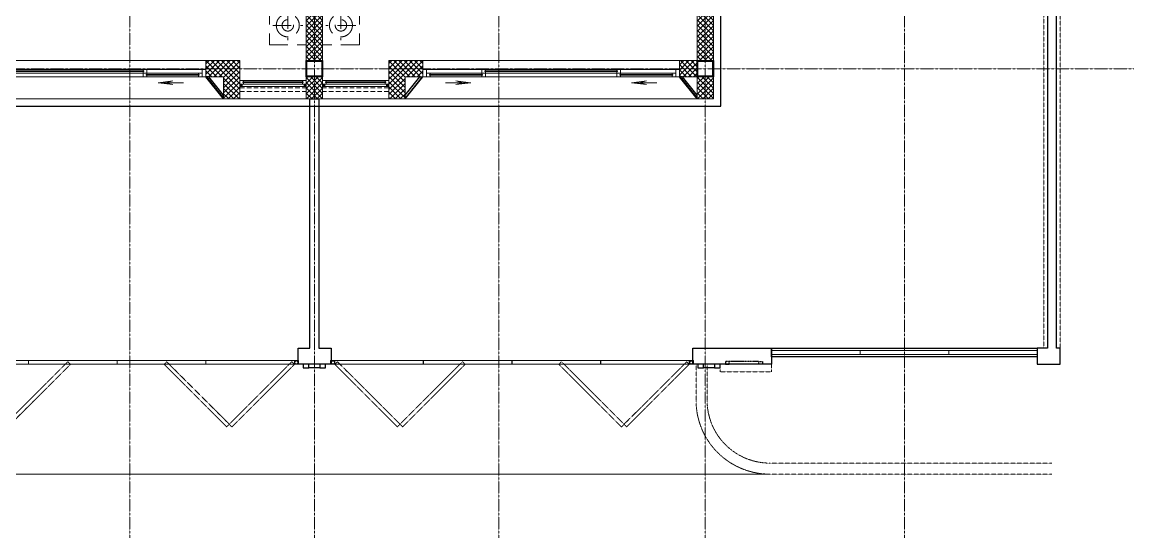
# Model space of a CAD drawing. Header units: millimetres. Extents: x 0 to 71617, y -15450 to 30894.
# Drawn here: x 56546 to 71617, y -14419 to -7426 of the extents above; entities that cross this region are included whole.
import ezdxf

# ---------------------------------------------------------------- set-up
doc = ezdxf.new("R2010")
doc.units = ezdxf.units.MM
for name, pattern in [('CENTER', [2, 1.25, -0.25, 0.25, -0.25]), ('CENTER2', [1.125, 0.75, -0.125, 0.125, -0.125]), ('HIDDEN', [0.375, 0.25, -0.125]), ('HIDDEN2', [0.1875, 0.125, -0.0625]), ('x-ref_1st Villa Queen$0$HIDDEN2', [0.1875, 0.125, -0.0625])]:
    doc.linetypes.add(name, pattern=pattern)
for name, color, linetype in [('01', 9, 'Continuous'), ('COL', 5, 'Continuous'), ('Wall', 7, 'Continuous'), ('WINDOW-PLAN-PANEL', 15, 'Continuous')]:
    doc.layers.add(name, color=color, linetype=linetype)
for name, color, linetype, lineweight in [('axis', 40, 'CENTER2', 5), ('DIM2', 4, 'Continuous', 5), ('Furniture', 36, 'Continuous', 5), ('Grid Line', 8, 'CENTER', 5), ('Handrail', 142, 'Continuous', 5), ('Hatch', 8, 'Continuous', 5), ('LINE-DETAIL-SAKURA', 2, 'Continuous', 30), ('Wall Brick', 5, 'Continuous', 15), ('Window', 133, 'Continuous', 5)]:
    doc.layers.add(name, color=color, linetype=linetype, lineweight=lineweight)
doc.layers.add('Frame', color=3, linetype='Continuous', lineweight=0, plot=False)
pattern_1 = [(135, (-86110, -5210), (-35.355339, -35.355339), []), (225, (-86110, -5210), (35.355339, -35.355339), [])]

# ---------------------------------------------------------------- blocks, each defined once
blk = doc.blocks.new('STEEL CONECT')
at = {"layer": 'Hatch'}
h = blk.add_hatch(color=256, dxfattribs=at)
h.dxf.hatch_style = 1
h.paths.add_polyline_path([(-25, 25), (-25, -25), (-75, -25), (-75, -18), (-32, -18), (-32, 25)])
h = blk.add_hatch(color=256, dxfattribs=at)
h.dxf.hatch_style = 1
edge = h.paths.add_edge_path(flags=17)
edge.add_arc((0, 0), 20, 0, 360)
edge = h.paths.add_edge_path()
edge.add_arc((0, 0), 25, 0, 360)
at = {"layer": 'Frame'}
blk.add_lwpolyline([(-25, 25), (-25, -25), (-75, -25), (-75, -18), (-32, -18), (-32, 25), (-25, 25)], dxfattribs=at)
for radius in [25, 20]:
    blk.add_circle((0, 0), radius, dxfattribs=at)
at = {"layer": 'WINDOW-PLAN-PANEL', "color": 8, "linetype": 'HIDDEN2', "lineweight": 9, "ltscale": 1000}
for points in [[(0, -25), (-25, -25), (-25, 25), (0, 25)], [(0, -25), (25, -25), (25, 25), (0, 25)]]:
    blk.add_lwpolyline(points, dxfattribs=at)
blk = doc.blocks.new('FENCE-1ST')
at = {"layer": '01', "color": 97, "linetype": 'x-ref_1st Villa Queen$0$HIDDEN2', "ltscale": 0.05}
for p, q in [((48075, -110, -8), (47575, -110, -8)), ((48025, -73, -8), (47625, -73, -8))]:
    blk.add_line(p, q, dxfattribs=at)
at = {"layer": '01', "color": 97, "linetype": 'x-ref_1st Villa Queen$0$HIDDEN2', "ltscale": 0.05, "elevation": -8}
for points in [[(47575, -73), (47575, -110), (47625, -110), (47625, -73), (47575, -73)], [(48075, -73), (48075, -110), (48025, -110), (48025, -73), (48075, -73)]]:
    blk.add_lwpolyline(points, dxfattribs=at)
at = {"layer": 'Grid Line', "linetype": 'HIDDEN', "elevation": -8}
for points in [[(38692, -110), (37843, -959), (37808, -923), (38656, -75)], [(39962, -110), (40811, -959), (40846, -923), (39998, -75)], [(41730, -110), (40881, -959), (40846, -923), (41695, -75)], [(42277, -110), (43126, -959), (43161, -923), (42312, -75)], [(44045, -110), (43196, -959), (43161, -923), (44009, -75)], [(45315, -110), (46164, -959), (46199, -923), (45351, -75)], [(47083, -110), (46234, -959), (46199, -923), (47048, -75)]]:
    blk.add_lwpolyline(points, close=True, dxfattribs=at)
at = {"layer": 'Grid Line', "linetype": 'HIDDEN'}
for points, elevation in [([(48200, -110), (48200, -210), (47500, -210)], -8), ([(47500, -110), (47500, -210)], -14)]:
    blk.add_lwpolyline(points, dxfattribs=dict(at, elevation=elevation))
at = {"layer": 'Handrail', "elevation": -8}
for points in [[(48200, 75), (50600, 75), (50600, 25), (48200, 25)], [(49400, 25), (48200, 25), (48200, 75), (49400, 75)], [(49400, 25), (50600, 25), (50600, 75), (49400, 75)], [(50600, 75), (51800, 75), (51800, 25), (50600, 25)], [(36924, -60), (38124, -60), (38124, -110), (36924, -110)], [(38126, -60), (39326, -60), (39326, -110), (38126, -110)], [(39328, -60), (40528, -60), (40528, -110), (39328, -110)], [(40529, -60), (41730, -60), (41730, -110), (40529, -110)], [(42277, -60), (43477, -60), (43477, -110), (42277, -110)], [(43479, -110), (44679, -110), (44679, -60), (43479, -60)], [(44681, -60), (45881, -60), (45881, -110), (44681, -110)], [(45883, -60), (47083, -60), (47083, -110), (45883, -110)]]:
    blk.add_lwpolyline(points, close=True, dxfattribs=at)
at = {"layer": 'Hatch'}
blk.add_line((48175, -1600, -8), (35825, -1600, -8), dxfattribs=at)
at = {"layer": 'Hatch', "linetype": 'HIDDEN', "elevation": -8}
for points in [[(51890, 5289), (51940, 5289), (51940, 109), (51890, 109)], [(52060, 5289), (52110, 5289), (52110, 109), (52060, 109)]]:
    blk.add_lwpolyline(points, close=True, dxfattribs=at)
for points in [[(47175, -100), (47175, -600, 0.414214), (48175, -1600), (52000, -1600)], [(47325, -100), (47325, -600, 0.414214), (48175, -1450), (52000, -1450)]]:
    blk.add_lwpolyline(points, format="xyb", dxfattribs=at)
at = {"layer": 'Wall', "elevation": -8}
blk.add_lwpolyline([(51940, 5290), (51940, 110), (51800, 110), (51800, -110), (52110, -110), (52110, 110), (52110, 110), (52060, 110), (52060, 5290)], dxfattribs=at)
at = {"layer": 'Wall'}
for points, elevation in [([(41780, -110), (41780, 110), (41940, 110), (41940, 3490), (42060, 3490), (42060, 110), (42227, 110), (42227, -110)], -8), ([(47133, 110), (48200, 110), (48200, -110), (47133, -110)], -14)]:
    blk.add_lwpolyline(points, close=True, dxfattribs=dict(at, elevation=elevation))
at = {"layer": 'Wall', "color": 8}
for points, elevation in [([(51800, -10), (48200, -10), (48200, 110), (51800, 110)], -8), ([(41925, -110), (41850, -110), (41850, -160), (41925, -160)], -2), ([(42150, -110), (42075, -110), (42075, -160), (42150, -160)], -2), ([(47275, -110), (47200, -110), (47200, -160), (47275, -160)], -14), ([(47500, -110), (47425, -110), (47425, -160), (47500, -160)], -14), ([(47500, -110), (47425, -110), (47425, -160), (47500, -160)], -8)]:
    blk.add_lwpolyline(points, close=True, dxfattribs=dict(at, elevation=elevation))
for points, elevation in [([(42075, -160), (41925, -160)], -2), ([(47425, -160), (47275, -160)], -14)]:
    blk.add_lwpolyline(points, dxfattribs=dict(at, elevation=elevation))
at = {"layer": 'Hatch', "xscale": -1}
for p in [(41755, -85, -8), (41755, -85, -8), (47108, -85, -8)]:
    blk.add_blockref('STEEL CONECT', p, dxfattribs=at)
at = {"layer": 'Hatch'}
blk.add_blockref('STEEL CONECT', (42252, -85, -8), dxfattribs=at)
blk = doc.blocks.new('Col-1')
at = {"layer": 'COL'}
for points in [[(-10, -10), (210, -10), (210, 210), (-10, 210)], [(0, 0), (200, 0), (200, 200), (0, 200)]]:
    blk.add_lwpolyline(points, close=True, dxfattribs=at)
blk = doc.blocks.new('COL-1ST')
at = {"layer": 'COL', "xscale": -1}
for p in [(40100, -1300), (40100, -1300), (45400, -1300)]:
    blk.add_blockref('Col-1', p, dxfattribs=at)
blk = doc.blocks.new('AW1')
at = {"layer": 'Wall Brick'}
blk.add_lwpolyline([(0, 220), (3480, 220), (3480, 0), (0, 0)], close=True, dxfattribs=at)
at = {"layer": 'Window'}
for points in [[(0, 0), (0, 100), (50, 100), (50, 0)], [(0, 100), (3480, 100), (3480, 0), (0, 0)], [(90, 30), (810, 30), (810, 20), (90, 20)], [(840, 80), (2640, 80), (2640, 70), (840, 70)], [(3390, 30), (2670, 30), (2670, 20), (3390, 20)], [(3480, 0), (3480, 100), (3430, 100), (3430, 0)]]:
    blk.add_lwpolyline(points, close=True, dxfattribs=at)
for points in [[(100, 20), (100, 0), (50, 0), (50, 50), (100, 50), (100, 30)], [(100, 50), (3430, 50)], [(850, 80), (850, 100), (800, 100), (800, 50), (850, 50), (850, 70)], [(800, 20), (800, 0), (850, 0), (850, 50), (800, 50), (800, 30)], [(2630, 80), (2630, 100), (2680, 100), (2680, 50), (2630, 50), (2630, 70)], [(2680, 20), (2680, 0), (2630, 0), (2630, 50), (2680, 50), (2680, 30)], [(3380, 20), (3380, 0), (3430, 0), (3430, 50), (3380, 50), (3380, 30)]]:
    blk.add_lwpolyline(points, dxfattribs=at)
at = {"layer": 'Window', "color": 8}
for points in [[(650, -81), (447, -106), (548, -81), (447, -56), (650, -81), (306, -81)], [(2830, -81), (3033, -106), (2932, -81), (3033, -56), (2830, -81), (3174, -81)]]:
    blk.add_lwpolyline(points, dxfattribs=at)
blk = doc.blocks.new('AW7')
at = {"layer": 'Hatch', "linetype": 'HIDDEN', "ltscale": 500}
for points in [[(0, -50), (30, -80)], [(0, -80), (30, -50)], [(900, -50), (870, -80)], [(900, -80), (870, -50)]]:
    blk.add_lwpolyline(points, dxfattribs=at)
at = {"layer": 'Hatch', "linetype": 'HIDDEN2', "ltscale": 500}
for points in [[(0, -100), (900, -100)], [(0, -150), (900, -150)]]:
    blk.add_lwpolyline(points, dxfattribs=at)
at = {"layer": 'Window'}
for points in [[(50, -30), (50, -50), (0, -50), (0, 0), (50, 0), (50, -20)], [(50, -20), (50, 0), (850, 0), (850, -20)], [(850, -20), (850, 0), (900, 0), (900, -50), (850, -50), (850, -30)], [(850, -30), (850, -50), (50, -50), (50, -30)]]:
    blk.add_lwpolyline(points, dxfattribs=at)
for points in [[(0, -80), (30, -80), (30, -50), (0, -50)], [(0, -84), (30, -84), (30, -80), (0, -80)], [(30, -84), (870, -84), (870, -80), (30, -80)], [(40, -20), (860, -20), (860, -30), (40, -30)], [(900, -80), (870, -80), (870, -50), (900, -50)], [(900, -84), (870, -84), (870, -80), (900, -80)]]:
    blk.add_lwpolyline(points, close=True, dxfattribs=at)
blk = doc.blocks.new('2D WALL-1ST')
at = {"layer": 'Hatch'}
h = blk.add_hatch(dxfattribs=at)
h.set_pattern_fill('NET', color=256, scale=400, angle=135, style=0)
h.set_pattern_definition(pattern_1)
h.paths.add_polyline_path([(40110, 8690), (39890, 8690), (39890, 5410), (40110, 5410)])
h.paths.add_polyline_path([(40110, 2410), (39890, 2410), (39890, 5190), (40110, 5190)])
h.paths.add_polyline_path([(40110, -1090), (39890, -1090), (39890, 2190), (40110, 2190)])
h.paths.add_polyline_path([(40110, -1610), (39890, -1610), (39890, -1310), (40110, -1310)])
h = blk.add_hatch(dxfattribs=at)
h.set_pattern_fill('NET', color=256, scale=400, angle=135, style=0)
h.set_pattern_definition(pattern_1)
h.paths.add_polyline_path([(47890, -110), (47100, -110), (47100, 110), (47890, 110)])
h.paths.add_polyline_path([(46200, -110), (46200, 110), (45190, 110), (45190, -1090), (45410, -1090), (45410, -110)])
h.paths.add_polyline_path([(44950, -1310), (45190, -1310), (45190, -1090), (44950, -1090)])
h.paths.add_polyline_path([(45410, -1310), (45190, -1310), (45190, -1610), (45410, -1610)])
h.paths.add_polyline_path([(41470, -1310), (41470, -1090), (41010, -1090), (41010, -1610), (41230, -1610), (41230, -1310)])
h.paths.add_polyline_path([(48110, 8690), (47890, 8690), (47890, 5410), (48110, 5410)])
h = blk.add_hatch(dxfattribs=at)
h.set_pattern_fill('NET', color=256, scale=400, angle=135, style=0)
h.set_pattern_definition(pattern_1)
h.paths.add_polyline_path([(38990, -1610), (38990, -1090), (38530, -1090), (38530, -1310), (38770, -1310), (38770, -1610)])
h.paths.add_polyline_path([(35050, -1310), (35050, -1090), (34810, -1090), (34810, -1310)])
h.paths.add_polyline_path([(34810, -1310), (34590, -1310), (34590, -1610), (34810, -1610)])
h.paths.add_polyline_path([(34810, -1090), (34810, 110), (34690, 110), (33800, 110), (33800, -110), (34590, -110), (34590, -1090)])
h.paths.add_polyline_path([(32900, 110), (32110, 110), (32110, -110), (32900, -110)])
at = {"layer": 'Wall'}
for points in [[(-210, 2190), (-210, -210), (2491, -210), (2501, -1710), (13510, -1710), (13510, -210), (18490, -210), (18490, -1710), (29510, -1710), (29510, -210), (34490, -210), (34490, -1710), (45510, -1710), (45510, -210), (48210, -210), (48210, 2190)], [(38770, -1610), (38530, -1310)], [(41230, -1610), (41470, -1310)], [(45190, -1610), (44950, -1310)]]:
    blk.add_lwpolyline(points, dxfattribs=at)
for points in [[(38770, -1599), (38770, -1559), (38571, -1310), (38539, -1310)], [(41230, -1599), (41230, -1559), (41429, -1310), (41461, -1310)], [(45190, -1599), (45190, -1559), (44991, -1310), (44959, -1310)]]:
    blk.add_lwpolyline(points, close=True, dxfattribs=at)
at = {"layer": 'Wall Brick'}
for points in [[(39890, -1090), (40110, -1090), (40110, 2190), (39890, 2190)], [(40110, -1090), (39890, -1090), (39890, 2190), (40110, 2190)], [(46200, -110), (46200, 110), (45190, 110), (45190, -1090), (45410, -1090), (45410, -110)], [(38990, -1610), (38990, -1090), (38530, -1090), (38530, -1310), (38770, -1310), (38770, -1610)], [(41470, -1310), (41470, -1090), (41010, -1090), (41010, -1610), (41230, -1610), (41230, -1310)], [(44950, -1310), (45190, -1310), (45190, -1090), (44950, -1090)], [(39890, -1610), (40110, -1610), (40110, -1310), (39890, -1310)], [(40110, -1610), (39890, -1610), (39890, -1310), (40110, -1310)], [(45410, -1310), (45190, -1310), (45190, -1610), (45410, -1610)]]:
    blk.add_lwpolyline(points, close=True, dxfattribs=at)
for points in [[(38530, -1310), (38770, -1610)], [(41470, -1310), (41230, -1610)], [(45190, -1610), (44950, -1310)], [(44950, -1310), (45190, -1610)], [(38770, -1610), (34810, -1610)], [(45190, -1610), (41230, -1610)]]:
    blk.add_lwpolyline(points, dxfattribs=at)
at = {"layer": 'Wall Brick', "color": 8}
for points in [[(38990, -1610), (39890, -1610)], [(41010, -1610), (40110, -1610)]]:
    blk.add_lwpolyline(points, dxfattribs=at)
blk.add_blockref('AW1', (35050, -1310))
at = {"xscale": -1}
blk.add_blockref('AW1', (44950, -1310), dxfattribs=at)
at = {"layer": 'Wall Brick'}
blk.add_blockref('AW7', (38990, -1360), dxfattribs=at)
at = {"layer": 'Wall Brick', "xscale": -1}
blk.add_blockref('AW7', (41010, -1360), dxfattribs=at)
blk = doc.blocks.new('bdbdbdbd')
at = {"layer": 'Furniture', "linetype": 'HIDDEN'}
for p, q in [((0.25, 0.959), (0.25, 1.366)), ((0.453, 1.163), (0.047, 1.163)), ((0.591, 0.925), (1.093, -0.947)), ((0.621, 0.925), (1.586, -0.921)), ((2.003, 0.934), (2.003, -0.947)), ((0.023, 0.9), (2.058, 0.9)), ((0.053, 0.9), (0.053, -0.9)), ((0.555, 0.9), (0.555, -0.947)), ((0.606, 0.885), (0.606, -0.947)), ((2.203, -0.775), (2.203, 0.775)), ((2.228, 0.8), (2.978, 0.8)), ((2.253, 0.534), (2.253, 0.8)), ((2.903, 0.8), (2.903, 0.7)), ((3.003, 0.025), (3.003, 0.775)), ((2.511, 0.675), (2.878, 0.675)), ((2.203, 0.364), (2.203, 0.406)), ((2.253, 0.363), (2.253, 0.407)), ((1.059, 0.269), (1.059, 0.1)), ((1.106, 0.269), (1.106, -0.001)), ((1.202, 0.269), (1.202, -0.184)), ((1.249, 0.269), (1.249, -0.275)), ((1.345, 0.269), (1.345, -0.331)), ((1.392, 0.269), (1.392, -0.331)), ((1.487, 0.269), (1.487, -0.331)), ((1.535, 0.269), (1.535, -0.331)), ((1.63, 0.269), (1.63, -0.331)), ((1.678, 0.269), (1.678, -0.331)), ((1.773, 0.269), (1.773, -0.331)), ((1.821, 0.269), (1.821, -0.331)), ((1.916, 0.269), (1.916, -0.331)), ((1.964, 0.269), (1.964, -0.331)), ((3.493, 0.169), (3.482, 0.11)), ((3.511, 0.219), (3.493, 0.169)), ((3.549, 0.251), (3.511, 0.219)), ((3.573, 0.208), (3.549, 0.251)), ((3.563, 0.087), (3.579, 0.164)), ((3.579, 0.164), (3.573, 0.208)), ((2.253, -0.033), (2.253, 0.033)), ((2.328, 0.039), (2.328, -0.039)), ((3.305, 0.015), (3.265, -0.006)), ((3.33, 0.091), (3.295, 0.077)), ((3.295, 0.077), (3.313, 0.043)), ((3.35, 0.022), (3.305, 0.015)), ((3.313, 0.043), (3.354, 0.02)), ((3.363, 0.091), (3.33, 0.091)), ((3.354, 0.02), (3.412, -0.002)), ((3.423, 0.069), (3.363, 0.091)), ((3.402, 0.146), (3.398, 0.117)), ((3.398, 0.117), (3.408, 0.095)), ((3.431, 0.14), (3.402, 0.146)), ((3.408, 0.095), (3.438, 0.044)), ((3.457, 0.12), (3.431, 0.14)), ((3.438, 0.044), (3.459, 0.026)), ((3.46, 0.027), (3.441, 0.022)), ((3.441, 0.022), (3.456, 0.011)), ((3.471, 0.002), (3.443, -0.002)), ((3.456, 0.011), (3.484, -0.003)), ((3.488, 0.074), (3.457, 0.12)), ((3.478, 0.027), (3.46, 0.027)), ((3.474, 0.002), (3.471, 0.002)), ((3.494, 0.019), (3.478, 0.027)), ((3.482, 0.11), (3.484, 0.08)), ((3.5, 0.041), (3.488, 0.074)), ((3.499, 0.012), (3.494, 0.019)), ((3.502, 0.004), (3.499, 0.012)), ((3.502, 0.012), (3.5, 0.041)), ((3.5, 0.01), (3.502, 0.012)), ((3.501, 0.001), (3.502, 0.004)), ((3.501, 0), (3.501, 0.001)), ((3.505, 0.021), (3.504, 0.006)), ((3.504, 0.006), (3.506, 0.004)), ((3.508, 0.036), (3.505, 0.021)), ((3.506, 0.004), (3.509, 0.004)), ((3.512, 0.001), (3.506, -0.002)), ((3.519, 0.054), (3.508, 0.036)), ((3.509, 0.004), (3.521, 0.01)), ((3.51, 0.004), (3.514, 0.002)), ((3.527, -0.002), (3.512, 0.001)), ((3.514, 0.002), (3.54, 0.006)), ((3.534, 0.072), (3.519, 0.054)), ((3.521, 0.01), (3.533, 0.022)), ((3.533, 0.022), (3.548, 0.048)), ((3.548, 0.078), (3.534, 0.072)), ((3.54, 0.006), (3.569, 0.019)), ((3.551, 0.062), (3.548, 0.078)), ((3.548, 0.048), (3.551, 0.062)), ((3.551, 0.062), (3.563, 0.087)), ((3.602, 0.105), (3.56, 0.082)), ((3.569, 0.019), (3.611, 0.053)), ((3.681, 0.022), (3.598, -0.007)), ((3.628, 0.104), (3.602, 0.105)), ((3.611, 0.053), (3.625, 0.078)), ((3.625, 0.078), (3.628, 0.104)), ((3.626, 0.082), (3.641, 0.088)), ((3.641, 0.088), (3.687, 0.096)), ((3.642, 0.009), (3.7, -0.009)), ((3.706, 0.043), (3.681, 0.022)), ((3.687, 0.096), (3.725, 0.08)), ((3.725, 0.08), (3.706, 0.043)), ((2.978, 0), (2.328, 0)), ((3.003, -0.025), (3.003, -0.775)), ((3.265, -0.006), (3.231, -0.048)), ((3.231, -0.048), (3.278, -0.075)), ((3.278, -0.075), (3.342, -0.075)), ((3.342, -0.075), (3.385, -0.067)), ((3.382, -0.035), (3.369, -0.062)), ((3.369, -0.062), (3.393, -0.07)), ((3.396, -0.022), (3.382, -0.035)), ((3.395, -0.135), (3.39, -0.17)), ((3.393, -0.07), (3.429, -0.06)), ((3.433, -0.058), (3.395, -0.135)), ((3.443, -0.002), (3.396, -0.022)), ((3.412, -0.002), (3.437, -0.004)), ((3.429, -0.06), (3.459, -0.046)), ((3.459, -0.046), (3.484, -0.026)), ((3.465, -0.158), (3.497, -0.091)), ((3.484, -0.003), (3.495, -0.003)), ((3.484, -0.026), (3.497, -0.007)), ((3.493, -0.04), (3.492, -0.071)), ((3.492, -0.071), (3.509, -0.134)), ((3.5, -0.013), (3.493, -0.04)), ((3.495, -0.003), (3.501, 0)), ((3.497, -0.007), (3.496, -0.003)), ((3.5, -0.008), (3.496, -0.008)), ((3.501, -0.012), (3.5, -0.008)), ((3.506, -0.009), (3.5, -0.013)), ((3.505, -0.028), (3.504, -0.011)), ((3.506, -0.002), (3.505, -0.007)), ((3.505, -0.007), (3.508, -0.015)), ((3.512, -0.049), (3.505, -0.028)), ((3.508, -0.015), (3.514, -0.023)), ((3.509, -0.134), (3.521, -0.153)), ((3.534, -0.083), (3.512, -0.049)), ((3.514, -0.023), (3.531, -0.031)), ((3.554, -0.016), (3.527, -0.002)), ((3.531, -0.031), (3.549, -0.032)), ((3.546, -0.093), (3.534, -0.083)), ((3.555, -0.01), (3.536, -0.006)), ((3.542, -0.009), (3.54, -0.008)), ((3.573, -0.023), (3.542, -0.009)), ((3.545, -0.032), (3.56, -0.053)), ((3.568, -0.099), (3.546, -0.093)), ((3.549, -0.032), (3.569, -0.029)), ((3.549, -0.172), (3.563, -0.143)), ((3.569, -0.029), (3.554, -0.016)), ((3.598, -0.007), (3.555, -0.01)), ((3.56, -0.113), (3.556, -0.096)), ((3.56, -0.053), (3.57, -0.079)), ((3.563, -0.143), (3.56, -0.113)), ((3.57, -0.079), (3.568, -0.099)), ((3.569, -0.092), (3.584, -0.105)), ((3.613, -0.058), (3.573, -0.023)), ((3.584, -0.105), (3.607, -0.115)), ((3.607, -0.115), (3.64, -0.114)), ((3.634, -0.082), (3.613, -0.058)), ((3.64, -0.114), (3.634, -0.082)), ((3.635, -0.086), (3.687, -0.1)), ((3.687, -0.1), (3.723, -0.098)), ((3.7, -0.009), (3.744, -0.03)), ((3.723, -0.098), (3.774, -0.074)), ((3.744, -0.03), (3.774, -0.074)), ((3.39, -0.17), (3.402, -0.211)), ((3.402, -0.211), (3.44, -0.194)), ((3.44, -0.194), (3.465, -0.158)), ((3.521, -0.153), (3.549, -0.172)), ((2.253, -0.8), (2.253, -0.534)), ((2.878, -0.675), (2.511, -0.675)), ((2.903, -0.7), (2.903, -0.8)), ((0.023, -0.9), (2.058, -0.9)), ((2.978, -0.8), (2.228, -0.8)), ((0.25, -0.959), (0.25, -1.366)), ((0.453, -1.163), (0.047, -1.163))]:
    blk.add_line(p, q, dxfattribs=at)
for points in [[(0.5, 1.425), (0, 1.425), (0, 0.9), (0.5, 0.9)], [(3.203, 0.5), (3.803, 0.5), (3.803, -0.5), (3.203, -0.5)], [(0.5, -1.425), (0, -1.425), (0, -0.9), (0.5, -0.9)]]:
    blk.add_lwpolyline(points, close=True, dxfattribs=at)
blk.add_lwpolyline([(0.5, 0.921, -0.046115), (0.607, 0.913, 0.038458), (0.731, 0.91, -0.018947), (0.939, 0.91, 0.05202), (1.094, 0.918, -0.009904), (1.345, 0.924, 0.055082), (1.529, 0.914, -0.054105), (1.688, 0.92, 0.080578), (1.786, 0.915, -0.026504), (1.914, 0.922, 0.211134), (1.955, 0.939, -0.329446), (2.08, 0.956, -0.37589), (2.113, 0.881, -0.123892), (2.072, 0.828, 0.342539), (2.052, 0.766, -0.08005), (2.049, 0.535, 0.036442), (2.034, 0.4, 0.046791), (2.036, 0.291, -0.023628), (2.034, 0.191, 0.055897), (2.036, -0.051, -0.053528), (2.043, -0.092, -0.053528), (2.036, -0.132, 0.055897), (2.034, -0.374, -0.026973), (2.036, -0.462, 0.036947), (2.034, -0.6, 0.036442), (2.049, -0.735, -0.598316), (2.052, -0.766, 0.342539), (2.072, -0.828, -0.123892), (2.113, -0.881, -0.37589), (2.08, -0.956, -0.329446), (1.955, -0.939, 0.211134), (1.914, -0.922, -0.026504), (1.786, -0.915, 0.081679), (1.689, -0.91, 0.218233), (1.573, -0.943, -0.123513), (1.473, -0.964, -0.129887), (1.377, -0.944, 0.095063), (1.245, -0.924, -0.016498), (1.094, -0.918, 0.05202), (0.939, -0.91, -0.018947), (0.731, -0.91, 0.038458), (0.607, -0.913, -0.046115), (0.5, -0.921, -0.046115)], format="xyb", dxfattribs=at)
for points in [[(0, -0.9), (0, 0.9)], [(0.053, 0.9), (0.053, -0.9)], [(1.029, 0.269), (2.003, 0.269)], [(1.278, -0.331), (2.003, -0.331)]]:
    blk.add_lwpolyline(points, dxfattribs=at)
for centre, radius in [((0.25, 1.163), 0.156), ((0.25, 1.163), 0.0774), ((0.25, -1.163), 0.156), ((0.25, -1.163), 0.0774)]:
    blk.add_circle(centre, radius, dxfattribs=at)
for centre, radius, start, end in [((0.27, 0.379), 0.389, 56.1664, 122.49), ((2.228, 0.775), 0.025, 90, 180), ((2.978, 0.775), 0.025, 360, 90), ((2.592, 0.394), 2.538, 172.5187, 188.528), ((3.06, 0.428), 2.995, 173.9554, 188.3334), ((0.258, 0.088), 0.662, 72.8591, 106.0737), ((-1.303, 0.341), 1.777, 359.8506, 13.0981), ((-1.514, 0.335), 2.004, 0.1273, 11.8727), ((2.606, 0.606), 0.311, 157.203, 193.1599), ((2.205, -0.084), 0.818, 65.5233, 81.9861), ((1.764, 0.775), 0.789, 329.8905, 351.6474), ((2.878, 0.7), 0.025, 270, 360), ((2.567, 0.32), 0.38, 135.5093, 164.0818), ((0.548, -0.045), 0.389, 88.8902, 122.49), ((3.338, 0.003), 2.995, 173.9554, 188.3334), ((0.537, -0.336), 0.662, 88.3846, 106.0737), ((2.707, 1.906), 1.566, 251.185, 256.5713), ((2.418, -0.438), 0.818, 87.7683, 104.2311), ((2.528, 0.352), 0.311, 179.448, 215.4049), ((2.476, 0.535), 0.225, 219.2051, 225.8884), ((1.684, 0.19), 0.789, 347.0794, 13.8924), ((2.87, -0.031), 2.538, 172.5187, 188.528), ((2.599, 0.072), 0.38, 157.7543, 186.3268), ((0.214, 0.692), 0.673, 257.132, 280.1645), ((0.147, 1.292), 1.254, 266.3839, 278.5298), ((2.128, 1.594), 1.566, 273.43, 278.8163), ((2.433, 0.237), 0.225, 241.4501, 274.9222), ((2.978, 0.025), 0.025, 270, 360), ((3.503, 0), 0.0784, 159.0483, 163.5434), ((3.503, 0), 0.0784, 66.9484, 102.9942), ((3.503, 0), 0.0784, 31.0555, 35.5506), ((1.859, -0.452), 1.806, 168.8072, 190.6136), ((0.246, -0.95), 0.843, 84.0686, 102.1914), ((3.492, -0.445), 3.416, 173.9613, 185.8872), ((0.272, -0.738), 0.647, 84.6281, 107.3916), ((2.599, -0.072), 0.38, 173.6732, 202.2457), ((2.128, -1.594), 1.566, 81.1837, 86.57), ((2.433, -0.237), 0.225, 85.0778, 118.5499), ((1.684, -0.19), 0.789, 346.1076, 12.9206), ((2.978, -0.025), 0.025, 0, 90), ((3.503, 0), 0.0784, 182.2247, 186.7198), ((3.503, 0), 0.0784, 221.9325, 233.3673), ((3.503, 0), 0.0784, 239.608, 267.4539), ((3.503, 0), 0.0784, 275.075, 288.54), ((3.503, 0), 0.0784, 316.4453, 326.2082), ((3.503, 0), 0.0784, 332.8184, 354.2867), ((2.528, -0.352), 0.311, 144.5951, 180.552), ((0.492, 0.268), 0.673, 257.132, 275.3982), ((0.425, 0.868), 1.254, 266.3839, 275.945), ((-2.513, -0.476), 2.978, 353.8879, 1.3748), ((-1.885, -0.424), 2.366, 351.3076, 0.4459), ((2.707, -1.906), 1.566, 103.4287, 108.815), ((2.567, -0.32), 0.38, 195.9182, 224.4907), ((2.418, 0.438), 0.818, 255.7689, 272.2317), ((2.476, -0.535), 0.225, 134.1116, 140.7949), ((1.764, -0.775), 0.789, 8.3526, 30.1095), ((2.606, -0.606), 0.311, 166.8401, 202.797), ((2.205, 0.084), 0.818, 278.0139, 294.4767), ((2.878, -0.7), 0.025, 360, 90), ((0.279, 1.128), 1.913, 263.5293, 275.9065), ((0.262, 0.069), 0.872, 258.2565, 282.6825), ((2.228, -0.775), 0.025, 180, 270), ((2.978, -0.775), 0.025, 270, 360)]:
    blk.add_arc(centre, radius, start, end, dxfattribs=at)
blk = doc.blocks.new('FURNITURE-1ST')
at = {"layer": 'Furniture', "linetype": 'HIDDEN', "ltscale": 500, "yscale": 1000, "zscale": 1000}
for p, xscale in [((39890, 550, 0), -1000), ((40110, 550, 0), 1000)]:
    blk.add_blockref('bdbdbdbd', p, dxfattribs=dict(at, xscale=xscale))
blk = doc.blocks.new('GRIDLINE-GF')
at = {"layer": 'axis'}
for p, q in [((34800, -6362), (34800, 12547, 0)), ((37300, -6362, 0), (37300, 12547)), ((39800, -6362, 0), (39800, 12547, 0)), ((42600, -6362, 0), (42600, 12547)), ((45300, -6362, 0), (45300, 12547)), ((48410, 0), (-4020, 0))]:
    blk.add_line(p, q, dxfattribs=at)

msp = doc.modelspace()

# ---------------------------------------------------------------- block references
at = {"layer": 'Defpoints', "color": 6}
msp.add_blockref('COL-1ST', (20507, -6856, 8), dxfattribs=at)
at = {"layer": 'DIM2'}
msp.add_blockref('GRIDLINE-GF', (23207, -8057, 8), dxfattribs=at)
at = {"layer": 'Furniture', "linetype": 'HIDDEN'}
msp.add_blockref('FURNITURE-1ST', (20507, -6856, 8), dxfattribs=at)
at = {"layer": 'LINE-DETAIL-SAKURA'}
msp.add_blockref('FENCE-1ST', (18507, -11956, 16), dxfattribs=at)
at = {"layer": 'Wall Brick'}
msp.add_blockref('2D WALL-1ST', (20507, -6856, 8), dxfattribs=at)

doc.saveas('drawing.dxf')
